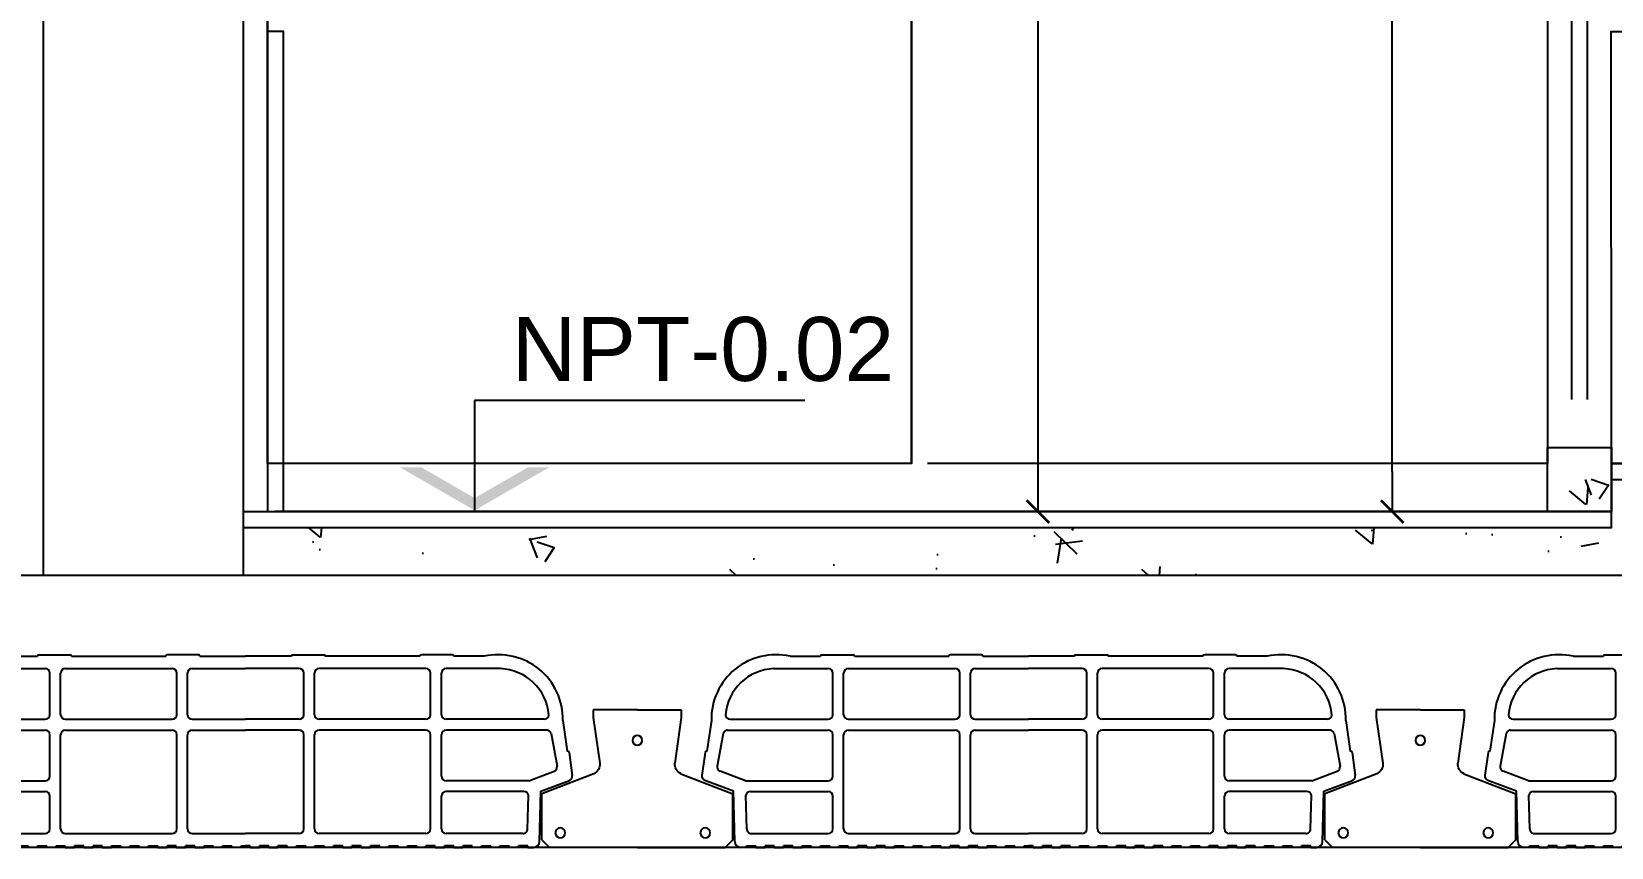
# Model space of a CAD drawing. Header units: metres. Extents: x 198 to 412, y -54 to 17.
# Drawn here: x 255.23 to 256.217, y -8.656 to -8.146 of the extents above; entities that cross this region are included whole.
import ezdxf

# ---------------------------------------------------------------- set-up
doc = ezdxf.new("R2010")
doc.units = ezdxf.units.M
doc.header["$LTSCALE"] = 10
for name, color, linetype in [('02', 2, 'Continuous'), ('1_MUROS', 6, 'Continuous'), ('25-TXT', 2, 'Continuous'), ('A-ABERTURAS', 2, 'Continuous'), ('A-MUROS', 6, 'Continuous'), ('A-PISOS', 1, 'Continuous'), ('Corte t', 2, 'Continuous'), ('HT-253', 253, 'Continuous'), ('Losa rap sapito', 251, 'Continuous'), ('piso', 1, 'Continuous'), ('TCOTA', 1, 'Continuous'), ('TM-REVEST', 252, 'Continuous'), ('TM-REVOQUE', 2, 'Continuous')]:
    doc.layers.add(name, color=color, linetype=linetype)
doc.styles.add('ARIAL', font='arial.ttf')
doc.dimstyles.new('ST-COTA-25', dxfattribs={"dimscale": 0.25, "dimtxt": 0.18, "dimasz": 0.1, "dimexe": 0.18, "dimexo": 0.0625, "dimgap": 0.09, "dimtad": 1, "dimzin": 4, "dimdsep": 46, "dimtxsty": 'ARIAL', "dimblk1": 'COTA_N', "dimblk2": 'COTA_N', "dimsah": 1, "dimcen": 0.09, "dimclrd": 8, "dimclre": 8, "dimclrt": 1, "dimadec": 0, "dimazin": 0, "dimtfac": 1, "dimtix": 1, "dimtmove": 0, "dimatfit": 3, "dimldrblk": 'COTA_N', "dimfxl": 0.18, "dimtolj": 1, "dimtzin": 0, "dimarcsym": 0})

# ---------------------------------------------------------------- blocks, each defined once
blk = doc.blocks.new('N-NIV-CO')
for p, q in [((1.0325, 0.3433), (0, 0.3433)), ((0, 0.3433), (0, 0))]:
    blk.add_line(p, q)
for points in [[(-0.2333, 0.1347), (-0.1667, 0.1347), (0, 0), (0, 0.0385)], [(0.2333, 0.1347), (0.1667, 0.1347), (0, 0), (0, 0.0385)]]:
    blk.add_solid(points)
at = {"style": 'ARIAL'}
for tag, p in [('COTA', (0.1161, 0.4045)), ('NPT', (0.2881, 0.0489))]:
    blk.add_attdef(tag, p, '', height=0.2, dxfattribs=at)
blk = doc.blocks.new('VIGUETA NUEVA')
at = {"layer": '02'}
for p, q in [((852.3054, 1549.6661), (852.2767, 1549.6661)), ((852.2767, 1549.6661), (852.2767, 1549.6611)), ((852.3054, 1549.6661), (852.3342, 1549.6661)), ((852.3342, 1549.6661), (852.3342, 1549.6611)), ((852.2767, 1549.6611), (852.2809, 1549.6312)), ((852.3342, 1549.6611), (852.3299, 1549.6312)), ((852.2769, 1549.6243), (852.2429, 1549.6111)), ((852.3339, 1549.6243), (852.3679, 1549.6111)), ((852.2429, 1549.5811), (852.2429, 1549.6111)), ((852.3679, 1549.5811), (852.3679, 1549.6111)), ((852.2429, 1549.5811), (852.2479, 1549.5761)), ((852.3054, 1549.5761), (852.2479, 1549.5761)), ((852.3054, 1549.5761), (852.3629, 1549.5761)), ((852.3679, 1549.5811), (852.3629, 1549.5761))]:
    blk.add_line(p, q, dxfattribs=at)
for centre, start, end in [((852.2739, 1549.6307), 294.8533, 4.4381), ((852.3369, 1549.6307), 175.5619, 245.1467)]:
    blk.add_arc(centre, 0.00704, start, end, dxfattribs=at)
blk = doc.blocks.new('VIGUETA NUEVA1')
at = {"layer": 'piso'}
for centre in [(0, -0.02), (-0.0444, -0.0805), (0.0504, -0.0805)]:
    blk.add_circle(centre, 0.00324, dxfattribs=at)
at = {"layer": '1_MUROS'}
blk.add_blockref('VIGUETA NUEVA', (-852.3054, -1549.6661), dxfattribs=at)
blk = doc.blocks.new('Losa rap zapito')
at = {"layer": 'Losa rap sapito'}
for p, q in [((283.78128, -291.76415), (283.80028, -291.76415)), ((283.80125, -291.76318), (283.82052, -291.76318)), ((283.82148, -291.76415), (283.88058, -291.76415)), ((283.90082, -291.76318), (283.88155, -291.76318)), ((283.90178, -291.76415), (283.93037, -291.76415)), ((283.95896, -291.76415), (283.93037, -291.76415)), ((283.95992, -291.76318), (283.97919, -291.76318)), ((284.03926, -291.76415), (283.98015, -291.76415)), ((284.05949, -291.76318), (284.04022, -291.76318)), ((284.07946, -291.76415), (284.06045, -291.76415)), ((283.77115, -291.77185), (283.8051, -291.77185)), ((283.80799, -291.80064), (283.80799, -291.77475)), ((283.81474, -291.80064), (283.81474, -291.77475)), ((283.81763, -291.77185), (283.88444, -291.77185)), ((283.88733, -291.80064), (283.88733, -291.77475)), ((283.89407, -291.80064), (283.89407, -291.77475)), ((283.89696, -291.77185), (283.93037, -291.77185)), ((283.96378, -291.77185), (283.93037, -291.77185)), ((283.96667, -291.80064), (283.96667, -291.77475)), ((283.97341, -291.80064), (283.97341, -291.77475)), ((284.04311, -291.77185), (283.9763, -291.77185)), ((284.046, -291.80064), (284.046, -291.77475)), ((284.05275, -291.80064), (284.05275, -291.77475)), ((284.08959, -291.77185), (284.05564, -291.77185)), ((283.73204, -291.80424), (283.72929, -291.82346)), ((283.74372, -291.80353), (283.8051, -291.80353)), ((283.81763, -291.80353), (283.88444, -291.80353)), ((283.89696, -291.80353), (283.93037, -291.80353)), ((283.96378, -291.80353), (283.93037, -291.80353)), ((284.04311, -291.80353), (283.9763, -291.80353)), ((284.11702, -291.80353), (284.05564, -291.80353)), ((284.1287, -291.80424), (284.13145, -291.82346)), ((283.73936, -291.81243), (283.73573, -291.83291)), ((283.74215, -291.81027), (283.8051, -291.81027)), ((283.75342, -291.81027), (283.8051, -291.81027)), ((283.80799, -291.83908), (283.80799, -291.81316)), ((283.81474, -291.87205), (283.81474, -291.81316)), ((283.81763, -291.81027), (283.88444, -291.81027)), ((283.88733, -291.87205), (283.88733, -291.81316)), ((283.89407, -291.87205), (283.89407, -291.81316)), ((283.89696, -291.81027), (283.93037, -291.81027)), ((283.96378, -291.81027), (283.93037, -291.81027)), ((283.96667, -291.87205), (283.96667, -291.81316)), ((283.97341, -291.87205), (283.97341, -291.81316)), ((284.04311, -291.81027), (283.9763, -291.81027)), ((284.046, -291.87205), (284.046, -291.81316)), ((284.05275, -291.83908), (284.05275, -291.81316)), ((284.11859, -291.81027), (284.05564, -291.81027)), ((284.10732, -291.81027), (284.05564, -291.81027)), ((284.12138, -291.81243), (284.12501, -291.83291)), ((283.7282, -291.82428), (283.72616, -291.83858)), ((284.13254, -291.82428), (284.13458, -291.83858)), ((283.75342, -291.84197), (283.73757, -291.83603)), ((284.10732, -291.84197), (284.12317, -291.83603)), ((283.74587, -291.8484), (283.728, -291.8417)), ((283.75342, -291.84197), (283.8051, -291.84197)), ((284.10732, -291.84197), (284.05564, -291.84197)), ((284.11487, -291.8484), (284.13273, -291.8417)), ((283.74664, -291.87988), (283.74587, -291.8484)), ((283.75416, -291.87212), (283.75364, -291.85103)), ((283.75648, -291.84871), (283.8051, -291.84871)), ((283.80799, -291.87205), (283.80799, -291.8516)), ((284.05275, -291.87205), (284.05275, -291.8516)), ((284.10426, -291.84871), (284.05564, -291.84871)), ((284.10658, -291.87212), (284.10709, -291.85103)), ((284.11409, -291.87988), (284.11487, -291.8484)), ((283.75705, -291.87494), (283.8051, -291.87494)), ((283.81763, -291.87494), (283.88444, -291.87494)), ((283.89696, -291.87494), (283.93037, -291.87494)), ((283.96378, -291.87494), (283.93037, -291.87494)), ((284.04311, -291.87494), (283.9763, -291.87494)), ((284.10369, -291.87494), (284.05564, -291.87494)), ((283.75407, -291.88361), (283.75041, -291.88361)), ((283.75407, -291.88361), (283.75157, -291.88361)), ((283.75407, -291.88361), (283.75157, -291.88361)), ((283.75407, -291.88361), (283.75407, -291.88265)), ((283.75407, -291.88265), (283.75984, -291.88265)), ((283.75984, -291.88361), (283.75984, -291.88265)), ((283.75984, -291.88361), (283.76562, -291.88361)), ((283.7714, -291.88265), (283.76562, -291.88265)), ((283.76562, -291.88361), (283.76562, -291.88265)), ((283.7714, -291.88361), (283.7714, -291.88265)), ((283.7714, -291.88361), (283.77718, -291.88361)), ((283.77718, -291.88361), (283.77718, -291.88265)), ((283.78296, -291.88265), (283.77718, -291.88265)), ((283.78296, -291.88361), (283.78296, -291.88265)), ((283.78296, -291.88361), (283.78874, -291.88361)), ((283.78874, -291.88361), (283.78874, -291.88265)), ((283.78874, -291.88265), (283.79452, -291.88265)), ((283.79452, -291.88361), (283.79452, -291.88265)), ((283.8003, -291.88361), (283.79452, -291.88361)), ((283.8003, -291.88265), (283.80608, -291.88265)), ((283.8003, -291.88361), (283.8003, -291.88265)), ((283.80608, -291.88361), (283.80608, -291.88265)), ((283.81186, -291.88361), (283.80608, -291.88361)), ((283.81186, -291.88265), (283.81765, -291.88265)), ((283.81186, -291.88361), (283.81186, -291.88265)), ((283.81186, -291.88265), (283.81765, -291.88265)), ((283.81765, -291.88361), (283.81765, -291.88265)), ((283.81765, -291.88361), (283.82343, -291.88361)), ((283.82921, -291.88265), (283.82343, -291.88265)), ((283.82343, -291.88361), (283.82343, -291.88265)), ((283.82921, -291.88361), (283.82921, -291.88265)), ((283.82921, -291.88361), (283.83499, -291.88361)), ((283.83499, -291.88361), (283.83499, -291.88265)), ((283.84077, -291.88265), (283.83499, -291.88265)), ((283.84077, -291.88361), (283.84077, -291.88265)), ((283.84077, -291.88361), (283.84655, -291.88361)), ((283.84655, -291.88361), (283.84655, -291.88265)), ((283.84655, -291.88265), (283.85233, -291.88265)), ((283.85233, -291.88361), (283.85233, -291.88265)), ((283.85811, -291.88361), (283.85233, -291.88361)), ((283.85811, -291.88265), (283.86389, -291.88265)), ((283.85811, -291.88361), (283.85811, -291.88265)), ((283.86389, -291.88361), (283.86389, -291.88265)), ((283.86967, -291.88361), (283.86389, -291.88361)), ((283.86967, -291.88265), (283.87545, -291.88265)), ((283.86967, -291.88361), (283.86967, -291.88265)), ((283.86967, -291.88265), (283.87545, -291.88265)), ((283.87545, -291.88361), (283.87545, -291.88265)), ((283.87545, -291.88361), (283.88123, -291.88361)), ((283.88701, -291.88265), (283.88123, -291.88265)), ((283.88123, -291.88361), (283.88123, -291.88265)), ((283.88701, -291.88361), (283.88701, -291.88265)), ((283.88701, -291.88361), (283.89279, -291.88361)), ((283.89279, -291.88361), (283.89279, -291.88265)), ((283.89858, -291.88265), (283.89279, -291.88265)), ((283.89858, -291.88361), (283.89858, -291.88265)), ((283.89858, -291.88361), (283.90436, -291.88361)), ((283.90436, -291.88361), (283.90436, -291.88265)), ((283.90436, -291.88265), (283.91014, -291.88265)), ((283.91014, -291.88361), (283.91014, -291.88265)), ((283.91592, -291.88361), (283.91014, -291.88361)), ((283.91592, -291.88265), (283.9217, -291.88265)), ((283.91592, -291.88361), (283.91592, -291.88265)), ((283.9217, -291.88361), (283.9217, -291.88265)), ((283.92748, -291.88361), (283.9217, -291.88361)), ((283.92748, -291.88361), (283.92748, -291.88265)), ((283.92748, -291.88265), (283.93037, -291.88265)), ((283.93326, -291.88265), (283.93037, -291.88265)), ((283.93326, -291.88361), (283.93326, -291.88265)), ((283.93326, -291.88361), (283.93904, -291.88361)), ((283.94482, -291.88265), (283.93904, -291.88265)), ((283.93904, -291.88361), (283.93904, -291.88265)), ((283.94482, -291.88361), (283.94482, -291.88265)), ((283.94482, -291.88361), (283.9506, -291.88361)), ((283.9506, -291.88361), (283.9506, -291.88265)), ((283.95638, -291.88265), (283.9506, -291.88265)), ((283.95638, -291.88361), (283.95638, -291.88265)), ((283.96216, -291.88361), (283.95638, -291.88361)), ((283.96216, -291.88361), (283.96216, -291.88265)), ((283.96216, -291.88265), (283.96794, -291.88265)), ((283.96794, -291.88361), (283.96794, -291.88265)), ((283.97372, -291.88361), (283.96794, -291.88361)), ((283.97372, -291.88265), (283.9795, -291.88265)), ((283.97372, -291.88361), (283.97372, -291.88265)), ((283.9795, -291.88361), (283.9795, -291.88265)), ((283.98529, -291.88361), (283.9795, -291.88361)), ((283.99107, -291.88265), (283.98529, -291.88265)), ((283.98529, -291.88361), (283.98529, -291.88265)), ((283.99107, -291.88265), (283.98529, -291.88265)), ((283.99107, -291.88361), (283.99107, -291.88265)), ((283.99107, -291.88361), (283.99685, -291.88361)), ((284.00263, -291.88265), (283.99685, -291.88265)), ((283.99685, -291.88361), (283.99685, -291.88265)), ((284.00263, -291.88361), (284.00263, -291.88265)), ((284.00263, -291.88361), (284.00841, -291.88361)), ((284.00841, -291.88361), (284.00841, -291.88265)), ((284.01419, -291.88265), (284.00841, -291.88265)), ((284.01419, -291.88361), (284.01419, -291.88265)), ((284.01997, -291.88361), (284.01419, -291.88361)), ((284.01997, -291.88361), (284.01997, -291.88265)), ((284.01997, -291.88265), (284.02575, -291.88265)), ((284.02575, -291.88361), (284.02575, -291.88265)), ((284.03153, -291.88361), (284.02575, -291.88361)), ((284.03153, -291.88265), (284.03731, -291.88265)), ((284.03153, -291.88361), (284.03153, -291.88265)), ((284.03731, -291.88361), (284.03731, -291.88265)), ((284.04309, -291.88361), (284.03731, -291.88361)), ((284.04887, -291.88265), (284.04309, -291.88265)), ((284.04309, -291.88361), (284.04309, -291.88265)), ((284.04887, -291.88265), (284.04309, -291.88265)), ((284.04887, -291.88361), (284.04887, -291.88265)), ((284.04887, -291.88361), (284.05465, -291.88361)), ((284.06043, -291.88265), (284.05465, -291.88265)), ((284.05465, -291.88361), (284.05465, -291.88265)), ((284.06043, -291.88361), (284.06043, -291.88265)), ((284.06043, -291.88361), (284.06622, -291.88361)), ((284.06622, -291.88361), (284.06622, -291.88265)), ((284.072, -291.88265), (284.06622, -291.88265)), ((284.072, -291.88361), (284.072, -291.88265)), ((284.07778, -291.88361), (284.072, -291.88361)), ((284.07778, -291.88361), (284.07778, -291.88265)), ((284.07778, -291.88265), (284.08356, -291.88265)), ((284.08356, -291.88361), (284.08356, -291.88265)), ((284.08934, -291.88361), (284.08356, -291.88361)), ((284.08934, -291.88265), (284.09512, -291.88265)), ((284.08934, -291.88361), (284.08934, -291.88265)), ((284.09512, -291.88361), (284.09512, -291.88265)), ((284.1009, -291.88361), (284.09512, -291.88361)), ((284.1009, -291.88361), (284.1009, -291.88265)), ((284.10667, -291.88265), (284.1009, -291.88265)), ((284.10667, -291.88361), (284.10667, -291.88265)), ((284.10667, -291.88361), (284.10917, -291.88361)), ((284.10667, -291.88361), (284.10917, -291.88361)), ((284.10667, -291.88361), (284.11032, -291.88361))]:
    blk.add_line(p, q, dxfattribs=at)
for centre, radius, start, end in [((283.7724, -291.80353), 0.04037, 77.29711, 181.01352), ((283.80125, -291.76415), 0.000963, 90, 180), ((283.82052, -291.76415), 0.000963, 0, 90), ((283.88155, -291.76415), 0.000963, 90, 180), ((283.90082, -291.76415), 0.000963, 0, 90), ((283.95992, -291.76415), 0.000963, 90, 180), ((283.97919, -291.76415), 0.000963, 0, 90), ((284.04022, -291.76415), 0.000963, 90, 180), ((284.05949, -291.76415), 0.000963, 0, 90), ((284.08834, -291.80353), 0.04037, 358.98648, 102.70289), ((283.7724, -291.80353), 0.0317, 92.25899, 174.7894), ((283.8051, -291.77475), 0.00289, 0, 90), ((283.81763, -291.77475), 0.00289, 90, 180), ((283.88444, -291.77475), 0.00289, 0, 90), ((283.89696, -291.77475), 0.00289, 90, 180), ((283.96378, -291.77475), 0.00289, 0, 90), ((283.9763, -291.77475), 0.00289, 90, 180), ((284.04311, -291.77475), 0.00289, 0, 90), ((284.05564, -291.77475), 0.00289, 90, 180), ((284.08834, -291.80353), 0.0317, 5.2106, 87.74101), ((283.74372, -291.80064), 0.00289, 180.23159, 270), ((283.8051, -291.80064), 0.00289, 270, 0), ((283.81763, -291.80064), 0.00289, 180, 270), ((283.88444, -291.80064), 0.00289, 270, 0), ((283.89696, -291.80064), 0.00289, 180, 270), ((283.96378, -291.80064), 0.00289, 270, 0), ((283.9763, -291.80064), 0.00289, 180, 270), ((284.04311, -291.80064), 0.00289, 270, 0), ((284.05564, -291.80064), 0.00289, 180, 270), ((284.11702, -291.80064), 0.00289, 270, 359.76841), ((283.74215, -291.81316), 0.00289, 90, 165.25928), ((283.8051, -291.81316), 0.00289, 0, 90), ((283.81763, -291.81316), 0.00289, 90, 180), ((283.88444, -291.81316), 0.00289, 0, 90), ((283.89696, -291.81316), 0.00289, 90, 180), ((283.96378, -291.81316), 0.00289, 0, 90), ((283.9763, -291.81316), 0.00289, 90, 180), ((284.04311, -291.81316), 0.00289, 0, 90), ((284.05564, -291.81316), 0.00289, 90, 180), ((284.11859, -291.81316), 0.00289, 14.74072, 90), ((283.72915, -291.82442), 0.000963, 81.8699, 171.8699), ((284.13158, -291.82442), 0.000963, 8.1301, 98.1301), ((283.73859, -291.83332), 0.00289, 171.8699, 249.44395), ((284.12215, -291.83332), 0.00289, 290.55605, 8.1301), ((283.72902, -291.83899), 0.00289, 171.8699, 249.44395), ((283.8051, -291.83908), 0.00289, 270, 0), ((284.05564, -291.83908), 0.00289, 180, 270), ((284.13172, -291.83899), 0.00289, 290.55605, 8.1301), ((283.75648, -291.8516), 0.00289, 90, 168.59471), ((283.8051, -291.8516), 0.00289, 0, 90), ((284.05564, -291.8516), 0.00289, 90, 180), ((284.10426, -291.8516), 0.00289, 11.40529, 90), ((283.75705, -291.87205), 0.00289, 180, 271.41002), ((283.8051, -291.87205), 0.00289, 270, 0), ((283.81763, -291.87205), 0.00289, 180, 270), ((283.88444, -291.87205), 0.00289, 270, 0), ((283.89696, -291.87205), 0.00289, 180, 270), ((283.96378, -291.87205), 0.00289, 270, 0), ((283.9763, -291.87205), 0.00289, 180, 270), ((284.04311, -291.87205), 0.00289, 270, 0), ((284.05564, -291.87205), 0.00289, 180, 270), ((284.10369, -291.87205), 0.00289, 268.58998, 0), ((283.75054, -291.87971), 0.0039, 182.47992, 268.12475), ((284.1102, -291.87971), 0.0039, 271.87525, 357.52008)]:
    blk.add_arc(centre, radius, start, end, dxfattribs=at)
blk = doc.blocks.new('COTA_N')
for p, q in [((0, 0.5), (0, -0.5)), ((-1, 0), (0, 0))]:
    blk.add_line(p, q)
at = {"color": 3, "const_width": 0.065}
blk.add_lwpolyline([(0.141, 0.141), (0.283, 0.283), (0, 0), (-0.141, -0.141), (-0.283, -0.283)], dxfattribs=at)
blk = doc.blocks.new('*D326')
at = {"layer": 'Defpoints', "color": 0, "transparency": 16777216}
for p in [(255.76246, -6.39659), (256.08017, -6.39659), (255.79464, -8.44626)]:
    blk.add_point(p, dxfattribs=at)
at = {"layer": 'TCOTA', "color": 8, "lineweight": -2, "transparency": 16777216}
for p, q in [((255.77809, -6.39659), (256.12517, -6.39659)), ((256.08017, -8.42126), (256.08017, -6.42159)), ((255.81027, -8.44626), (256.12517, -8.44626))]:
    blk.add_line(p, q, dxfattribs=at)
at = {"layer": 'TCOTA', "color": 8, "lineweight": -2, "transparency": 16777216, "xscale": 0.025, "yscale": 0.025, "zscale": 0.025}
for p, rotation in [((256.08017, -6.39659), 90), ((256.08017, -8.44626), 270)]:
    blk.add_blockref('COTA_N', p, dxfattribs=dict(at, rotation=rotation))
at = {"layer": 'TCOTA', "color": 2, "transparency": 16777216, "insert": (256.0347, -7.42142), "char_height": 0.045, "attachment_point": 5, "rotation": 90, "style": 'ARIAL'}
blk.add_mtext('\\A1;2.05', dxfattribs=at)
blk = doc.blocks.new('*D327')
at = {"layer": 'Defpoints', "color": 0, "transparency": 16777216}
for p in [(255.74835, -7.74698), (255.74835, -8.44626), (255.85868, -8.44626)]:
    blk.add_point(p, dxfattribs=at)
at = {"layer": 'TCOTA', "color": 8, "lineweight": -2, "transparency": 16777216}
for p, q in [((255.76398, -7.74698), (255.90368, -7.74698)), ((255.85868, -7.77198), (255.85868, -8.42126)), ((255.76398, -8.44626), (255.90368, -8.44626))]:
    blk.add_line(p, q, dxfattribs=at)
at = {"layer": 'TCOTA', "color": 8, "lineweight": -2, "transparency": 16777216, "xscale": 0.025, "yscale": 0.025, "zscale": 0.025}
for p, rotation in [((255.85868, -7.74698), 90), ((255.85868, -8.44626), 270)]:
    blk.add_blockref('COTA_N', p, dxfattribs=dict(at, rotation=rotation))
at = {"layer": 'TCOTA', "color": 2, "transparency": 16777216, "insert": (255.8132, -8.09662), "char_height": 0.045, "attachment_point": 5, "rotation": 90, "style": 'ARIAL'}
blk.add_mtext('\\A1;.70', dxfattribs=at)

msp = doc.modelspace()

# ---------------------------------------------------------------- hatches: boundary and pattern name
at = {"layer": 'HT-253'}
h = msp.add_hatch(dxfattribs=at)
h.set_pattern_fill('AR-CONC', color=256, scale=0.0007, angle=90)
h.set_pattern_definition([(140, (-286.13939, -11779.68318), (0.0111573599, 0.1275292683), [0.013335, -0.146685]), (85, (-286.13939, -11779.68318), (-0.1337397917, -0.024670395), [0.010668, -0.1173484089]), (190.4514447, (-286.13846, -11779.67255), (-0.1225824263, 0.102858873), [0.0113330062, -0.1246631712]), (136.1842, (-286.17495, -11779.68318), (0.0294296296, 0.1897553286), [0.0200025, -0.2200275]), (186.6355576, (-286.1725, -11779.66736), (-0.1731982872, 0.1661828938), [0.0169995162, -0.1869949257]), (81.1841512, (-286.17495, -11779.68318), (-0.1731982872, 0.166182894), [0.016001977, -0.1760218123]), (111, (-286.16606, -11779.6654), (0.0715856387, 0.1061300739), [0.013335, -0.146685]), (56, (-286.16606, -11779.6654), (-0.1289315763, 0.0432614198), [0.010668, -0.117348]), (161.451445, (-286.16009, -11779.65655), (-0.0573459382, 0.1493914935), [0.0113330062, -0.1246629563]), (127.5, (-286.13939, -11779.683176), (-0.05918852721, 0.00216202228), [0, -0.1159256, 0, -0.119126, 0, -0.1177925]), (97.5, (-286.13939, -11779.683176), (-0.07012640237, 0.04677376376), [0, -0.0679196, 0, -0.1132586, 0, -0.0448945]), (57.5, (-286.13939, -11779.722825), (0.0040101208, 0.09491341662), [0, -0.04445, 0, -0.138684, 0, -0.184023]), (47.5, (-286.13939, -11779.740605), (-0.0177985437, 0.10369042697), [0, -0.057785, 0, -0.0921004, 0, -0.130683])])
h.paths.add_polyline_path([(258.04185, -8.42626), (256.17713, -8.42626), (256.17713, -8.44626), (256.17713, -8.45626), (255.36214, -8.45626), (255.36214, -8.48626), (256.68352, -8.48626), (256.88352, -8.48626), (258.04185, -8.48626)])

# ---------------------------------------------------------------- linework, layer by layer
at = {"color": 2}
for p, q in [((258.04186, -8.41626), (256.21713, -8.41626)), ((256.21713, -8.41626), (256.21713, -8.44626)), ((256.21713, -8.44626), (255.38184, -8.44626))]:
    msp.add_line(p, q, dxfattribs=at)
at = {"color": 5}
for p, q in [((256.68352, -8.48626), (251.63302, -8.48626)), ((256.68352, -8.65626), (251.63302, -8.65626))]:
    msp.add_line(p, q, dxfattribs=at)
at = {"layer": 'A-ABERTURAS', "color": 1}
for p, q in [((256.19214, -6.36626), (256.19214, -8.37626)), ((256.17714, -6.39626), (256.17714, -8.40626))]:
    msp.add_line(p, q, dxfattribs=at)
msp.add_lwpolyline([(256.20214, -8.37626), (256.20214, -6.36626)], dxfattribs=at)
at = {"layer": 'A-ABERTURAS'}
msp.add_lwpolyline([(256.17714, -8.40626), (256.21713, -8.40626), (256.21713, -8.44626), (256.17714, -8.44626)], close=True, dxfattribs=at)
at = {"layer": 'A-MUROS'}
msp.add_line((255.23713, -8.48626), (255.23713, -5.08626), dxfattribs=at)
msp.add_lwpolyline([(255.23713, -8.48626), (255.23713, -5.08626), (255.36184, -5.08626), (255.36184, -8.48626), (255.24184, -8.48626)], close=True, dxfattribs=at)
at = {"layer": 'A-PISOS'}
for points in [[(255.36214, -8.44626), (256.21713, -8.44626), (256.21713, -8.41626), (258.04186, -8.41626)], [(255.36214, -8.45626), (256.21713, -8.45626), (256.21713, -8.42626), (258.04185, -8.42626)]]:
    msp.add_lwpolyline(points, dxfattribs=at)
at = {"layer": 'TM-REVEST'}
for points in [[(255.37714, -8.41626), (255.37714, -8.11626), (255.77964, -8.11626), (255.77964, -8.41626), (255.37714, -8.41626)], [(255.77964, -8.41626), (255.77964, -8.11626), (256.17714, -8.11626), (256.17714, -8.41626), (255.78964, -8.41626)], [(256.21725, -8.41626), (256.21703, -8.14626), (256.77685, -8.14626), (256.77685, -8.41626), (256.21713, -8.41626)]]:
    msp.add_lwpolyline(points, dxfattribs=at)
msp.add_lwpolyline([(255.37714, -8.44626), (255.38714, -8.44626), (255.38714, -8.14626), (255.37714, -8.14626)], close=True, dxfattribs=at)
at = {"layer": 'TM-REVOQUE'}
msp.add_lwpolyline([(255.37714, -5.08626), (255.37714, -8.44626)], dxfattribs=at)

# ---------------------------------------------------------------- block references
at = {"layer": '25-TXT'}
ref = msp.add_blockref('N-NIV-CO', (255.50656, -8.44558), dxfattribs=dict(at, xscale=0.2000000000000002, yscale=0.2000000000000002, zscale=0.2000000000000002))
ref.add_attrib('COTA', 'NPT-0.02', (255.52977, -8.36467), dxfattribs={"layer": '0', "height": 0.04, "style": 'ARIAL'})
at = {"layer": 'A-MUROS'}
for p in [(-28.56695, 283.22736), (-28.07751, 283.22736), (-27.58807, 283.22736)]:
    msp.add_blockref('Losa rap zapito', p, dxfattribs=at)
at = {"layer": 'Corte t', "xscale": -0.9559179682510148, "yscale": 0.9559179682510148, "zscale": 0.9559179682510148}
for p in [(255.60828, -8.57023), (256.09772, -8.57023)]:
    msp.add_blockref('VIGUETA NUEVA1', p, dxfattribs=at)

# ---------------------------------------------------------------- dimensions: what is measured, and where the dimension line sits
at = {"layer": 'TCOTA'}
for base, p1, p2, picture, middle in [((256.08017, -6.39659), (255.79464, -8.44626), (255.76246, -6.39659), '*D326', (256.0347, -7.42142)), ((255.85868, -8.44626), (255.74835, -7.74698), (255.74835, -8.44626), '*D327', (255.8132, -8.09662))]:
    dim = msp.add_linear_dim(base=base, p1=p1, p2=p2, angle=90, dimstyle='ST-COTA-25', override={"dimclrt": 2}, dxfattribs=at)
    dim.commit()
    dim.dimension.update_dxf_attribs({"geometry": picture, "text_midpoint": middle})

doc.saveas('drawing.dxf')
